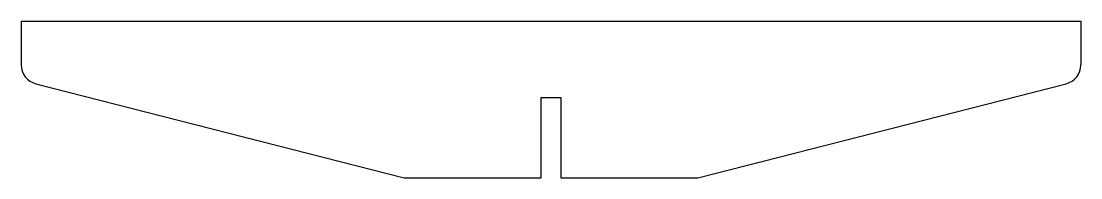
# Model space of a CAD drawing. Header units: millimetres. Extents: x -271 to 271, y -65 to 15.
import ezdxf

# ---------------------------------------------------------------- set-up
doc = ezdxf.new("R2010")
doc.units = ezdxf.units.MM

msp = doc.modelspace()

# ---------------------------------------------------------------- linework, layer by layer
at = {"color": 7, "linetype": 'Continuous', "lineweight": 25}
for p, q in [((-270.77, 15), (-270.77, -7.23)), ((-270.77, 15), (270.77, 15)), ((270.77, 15), (270.77, -7.23)), ((-263.25, -16.92), (-75, -65)), ((75, -65), (263.25, -16.92)), ((-5.1, -65), (-5.1, -24)), ((-5.1, -24), (5.1, -24)), ((5.1, -24), (5.1, -65)), ((-75, -65), (-5.1, -65)), ((5.1, -65), (75, -65))]:
    msp.add_line(p, q, dxfattribs=at)
for centre, start, end in [((-260.77, -7.23), 180, 255.673), ((260.77, -7.23), 284.327, 0)]:
    msp.add_arc(centre, 10, start, end, dxfattribs=at)

doc.saveas('drawing.dxf')
